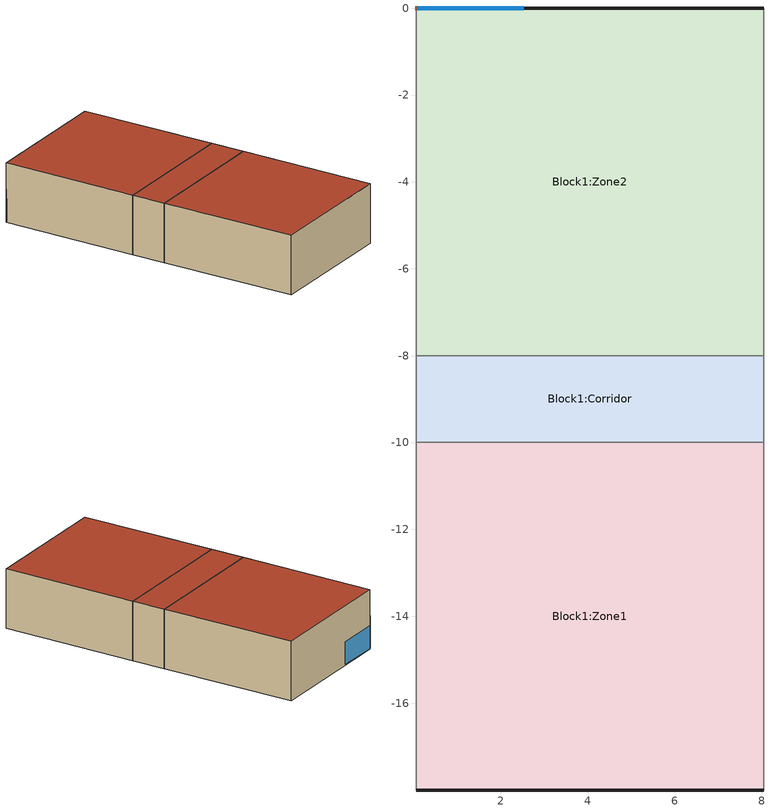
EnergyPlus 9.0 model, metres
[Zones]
Block1:Zone2
 floor adiabatic (Project internal floor): 8.05,-8 0.05,-8 0.05,0 8.05,0 z0
 wall outside (My wall): 8.05,0 0.05,0 z0:3.5
 wall adiabatic (Project partition): 8.05,-8 8.05,0 / 0.05,0 0.05,-8 z0:3.5
 wall to Block1:Corridor (Project partition): 0.05,-8 8.05,-8 z0:3.5
 window (1001): 2.52,0 0.07,0 z0.04:1.38
 door inside (Project internal door): 0.03,0 1.07,0 z0.05:1.95
 roof outside (My roof): 0.05,-8 8.05,-8 8.05,0 0.05,0 z3.5
Block1:Corridor
 floor adiabatic (Project internal floor): 8.05,-9.99 0.05,-9.99 0.05,-8 8.05,-8 z0
 wall adiabatic (Project partition): 8.05,-9.99 8.05,-8 / 0.05,-8 0.05,-9.99 z0:3.5
 wall to Block1:Zone1 (Project partition): 0.05,-9.99 8.05,-9.99 z0:3.5
 roof outside (My roof): 0.05,-9.99 8.05,-9.99 8.05,-8 0.05,-8 z3.5
Block1:Zone1
 floor adiabatic (Project internal floor): 8.05,-18 0.05,-18 0.05,-9.99 8.05,-9.99 z0
 wall outside (My wall): 0.05,-18 8.05,-18 z0:3.5
 wall adiabatic (Project partition): 8.05,-18 8.05,-9.99 / 0.05,-9.99 0.05,-18 z0:3.5
 window (1001): 0.07,0 2.52,0 z0.04:1.38
 roof outside (My roof): 0.05,-18 8.05,-18 8.05,-9.99 0.05,-9.99 z3.5
[Building]
Building: North Axis=90; Terrain=Suburbs; Loads Convergence Tolerance Value=0.04; Temperature Convergence Tolerance Value=0.4; Solar Distribution=FullExterior; Maximum Number of Warmup Days=25; Minimum Number of Warmup Days=6
[Site:Location]
Office_oslo_new (O1-O1:31-12)  (01-01:31-12): Latitude=60.2; Longitude=11.08; Time Zone=1; Elevation=204
[SizingPeriod:DesignDay] Day of Month=15; Humidity Condition Type=WetBulb; Barometric Pressure=98898.2; Wind Direction=0; Rain Indicator=No; Snow Indicator=No
Name | Month | Day Type | Maximum DryBulb Temperature | Daily DryBulb Temperature Range | Wetbulb or DewPoint at Maximum DryBulb | Wind Speed | Daylight Saving Time Indicator | Solar Model Indicator | Sky Clearness
Summer Design Day in Office_oslo_new (O1-O1:31-12) Jul | 7 | SummerDesignDay | 28.8 | 12.9 | 17.4 | 0 | Yes | ASHRAEClearSky | 0.98
Summer Design Day in Office_oslo_new (O1-O1:31-12) Aug | 8 | SummerDesignDay | 27 | 12.1 | 16.6 | 0 | Yes | ASHRAEClearSky | 0.98
Summer Design Day in Office_oslo_new (O1-O1:31-12) Sep | 9 | SummerDesignDay | 21.3 | 10.3 | 14.8 | 0 | Yes | ASHRAEClearSky | 0.98
Winter Design Day in Office_oslo_new (O1-O1:31-12) | 1 | WinterDesignDay | -20.1 | 0 | -20.1 | 11.1 | No |  | 0
[Site:GroundTemperature:BuildingSurface]
18, 18, 18, 18, 18, 18, 18, 18, 18, 18, 18, 18
[Site:GroundTemperature:FCfactorMethod]
January Ground Temperature=-2.98; February Ground Temperature=-1.17; March Ground Temperature=2.35; April Ground Temperature=5.68; May Ground Temperature=11.99; June Ground Temperature=15.31; July Ground Temperature=16.23; August Ground Temperature=14.55; September Ground Temperature=10.66; October Ground Temperature=5.81; November Ground Temperature=1.03; December Ground Temperature=-2.12
[Site:GroundTemperature:Shallow]
14, 14, 14, 14, 14, 14, 14, 14, 14, 14, 14, 14
[Site:GroundTemperature:Deep]
14, 14, 14, 14, 14, 14, 14, 14, 14, 14, 14, 14
[Site:GroundReflectance]
0.2, 0.2, 0.2, 0.2, 0.2, 0.2, 0.2, 0.2, 0.2, 0.2, 0.2, 0.2
[Site:GroundReflectance:SnowModifier]
2, 2
[Material] Roughness=Rough; Thermal Absorptance=0.9
Name | Thickness | Conductivity | Density | Specific Heat | Solar Absorptance | Visible Absorptance
Cast Concrete (Dense)_.1 | 0.1 | 1.4 | 2100 | 840 | 0.6 | 0.6
Asphalt 1_.O1 | 0.01 | 0.7 | 2100 | 1000 | 0.85 | 0.9
MW Glass Wool (rolls)_.1845 | 0.1845 | 0.04 | 12 | 840 | 0.6 | 0.6
Plasterboard_.O13 | 0.013 | 0.25 | 2800 | 896 | 0.5 | 0.5
Gypsum Plasterboard_.O25 | 0.025 | 0.25 | 900 | 1000 | 0.5 | 0.5
Brickwork Outer_.1 | 0.1 | 0.84 | 1700 | 800 | 0.7 | 0.7
XPS Extruded Polystyrene  - CO2 Blowing_.O957 | 0.35 | 0.034 | 35 | 1400 | 0.6 | 0.6
Concrete Block (Medium)_.1 | 0.1 | 0.51 | 1400 | 1000 | 0.6 | 0.6
Gypsum Plastering_.O13 | 0.013 | 0.4 | 1000 | 1000 | 0.5 | 0.5
Painted Oak_.O35 | 0.035 | 0.19 | 700 | 2390 | 0.5 | 0.5
[Material:NoMass] Roughness=Rough; Thermal Absorptance=0.9; Solar Absorptance=0.7; Visible Absorptance=0.7
Name | Thermal Resistance
3_RVAL_3 | 0.18
5_RVAL_2 | 0.15
[WindowMaterial:Glazing] Optical Data Type=SpectralAverage; Thickness=0.003; Infrared Transmittance at Normal Incidence=0; Back Side Infrared Hemispherical Emissivity=0.84; Conductivity=0.9; Dirt Correction Factor for Solar and Visible Transmittance=1
Name | Solar Transmittance at Normal Incidence | Front Side Solar Reflectance at Normal Incidence | Back Side Solar Reflectance at Normal Incidence | Visible Transmittance at Normal Incidence | Front Side Visible Reflectance at Normal Incidence | Back Side Visible Reflectance at Normal Incidence | Front Side Infrared Hemispherical Emissivity
2 | 0.837 | 0.075 | 0.075 | 0.898 | 0.081 | 0.081 | 0.84
41 | 0.63 | 0.22 | 0.19 | 0.85 | 0.079 | 0.056 | 0.1
[WindowMaterial:Gas]
1004: Gas Type=Argon; Thickness=0.013
[Construction]
Project internal floor: Cast Concrete (Dense)_.1
My roof: Asphalt 1_.O1, MW Glass Wool (rolls)_.1845, 3_RVAL_3, Plasterboard_.O13
Project partition: Gypsum Plasterboard_.O25, 5_RVAL_2, Gypsum Plasterboard_.O25
My wall: Brickwork Outer_.1, XPS Extruded Polystyrene  - CO2 Blowing_.O957, Concrete Block (Medium)_.1, Gypsum Plastering_.O13
Project internal door: Painted Oak_.O35
1001: 2, 1004, 2, 1004, 41
[Zone] Type=1; Multiplier=1; Zone Inside Convection Algorithm=TARP; Part of Total Floor Area=Yes
Name | Volume | Floor Area
Block1:Zone2 | 203.3388 | 59.8055
Block1:Corridor | 49.2311 | 14.4797
Block1:Zone1 | 203.3949 | 59.822
[PEOPLE] Number of People Calculation Method=People/Area; Fraction Radiant=0.3; Sensible Heat Fraction=AutoCalculate; Carbon Dioxide Generation Rate=3.82e-08; Enable ASHRAE 55 Comfort Warnings=No; Mean Radiant Temperature Calculation Type=ZoneAveraged; Work Efficiency Schedule=Work efficiency; Clothing Insulation Calculation Method=ClothingInsulationSchedule; Air Velocity Schedule=AirVelocitySchedule
Name | Zone or ZoneList | Number of People Schedule | People per Zone Floor Area | Activity Level Schedule | Clothing Insulation Schedule
People Block1:Zone2 | Block1:Zone2 | Office_OpenOff_Occ | 0.111 | Activity Schedule 35 | Clothing Schedule 35
People Block1:Corridor | Block1:Corridor | Office_Circulation_Occ | 0.117333 | Activity Schedule 42 | Clothing Schedule 42
People Block1:Zone1 | Block1:Zone1 | Office_OpenOff_Occ | 0.111 | Activity Schedule 49 | Clothing Schedule 49
[Lights] Design Level Calculation Method=Watts/Area; Return Air Fraction=0; Fraction Radiant=0.42; Fraction Visible=0.18; Fraction Replaceable=1
Name | Zone or ZoneList | Schedule | Watts per Zone Floor Area
Block1:Zone2 | Block1:Zone2 | Office_OpenOff_Light | 20
Block1:Corridor | Block1:Corridor | Office_Circulation_Light | 5
Block1:Zone1 | Block1:Zone1 | Office_OpenOff_Light | 20
[OtherEquipment] Fuel Type=Electricity; Design Level Calculation Method=Watts/Area; Fraction Latent=0; Fraction Radiant=0.2; Fraction Lost=0; Carbon Dioxide Generation Rate=0
Name | Zone or ZoneList | Schedule | Power per Zone Floor Area | EndUse Subcategory
Block1:Zone2 Equipment gain 1 | Block1:Zone2 | Office_OpenOff_Equip | 11.77 | ELECTRIC EQUIPMENT#Block1:Zone2#05
Block1:Corridor Equipment gain 1 | Block1:Corridor | Office_Circulation_Equip | 1.85 | ELECTRIC EQUIPMENT#Block1:Corridor#05
Block1:Zone1 Equipment gain 1 | Block1:Zone1 | Office_OpenOff_Equip | 11.77 | ELECTRIC EQUIPMENT#Block1:Zone1#05
[Daylighting:Controls] Daylighting Method=SplitFlux; Availability Schedule=On; Lighting Control Type=Continuous; Minimum Input Power Fraction for Continuous or ContinuousOff Dimming Control=0.1; Minimum Light Output Fraction for Continuous or ContinuousOff Dimming Control=0.1; Number of Stepped Control Steps=1; Probability Lighting will be Reset When Needed in Manual Stepped Control=1; Glare Calculation Azimuth Angle of View Direction Clockwise from Zone yAxis=0; Maximum Allowable Discomfort Glare Index=22; DElight Gridding Resolution=1; Fraction of Zone Controlled by Reference Point 1=1
Name | Zone | Glare Calculation Daylighting Reference Point | Daylighting Reference Point 1 | Illuminance Setpoint at Reference Point 1
Block1:Zone2 | Block1:Zone2 | Block1:Zone2 Ref Point 1 | Block1:Zone2 Ref Point 1 | 400
Block1:Corridor | Block1:Corridor | Block1:Corridor Ref Point 1 | Block1:Corridor Ref Point 1 | 100
Block1:Zone1 | Block1:Zone1 | Block1:Zone1 Ref Point 1 | Block1:Zone1 Ref Point 1 | 400
[ZoneInfiltration:DesignFlowRate] Schedule=On 24/7; Design Flow Rate Calculation Method=Flow/zone; Constant Term Coefficient=1; Temperature Term Coefficient=0; Velocity Term Coefficient=0; Velocity Squared Term Coefficient=0
Name | Zone or ZoneList | Design Flow Rate
Block1:Zone2 Infiltration | Block1:Zone2 | 0.039538
Block1:Corridor Infiltration | Block1:Corridor | 0.009573
Block1:Zone1 Infiltration | Block1:Zone1 | 0.039549
[ZoneVentilation:DesignFlowRate] Schedule=My_nat_vent_schedule; Design Flow Rate Calculation Method=Flow/zone; Ventilation Type=NATURAL; Fan Pressure Rise=0; Fan Total Efficiency=1; Constant Term Coefficient=1; Temperature Term Coefficient=0; Velocity Term Coefficient=0; Velocity Squared Term Coefficient=0; Maximum Indoor Temperature=100; Delta Temperature=3; Minimum Outdoor Temperature=15; Maximum Outdoor Temperature=24; Maximum Wind Speed=40
Name | Zone or ZoneList | Design Flow Rate | Minimum Indoor Temperature
Block1:Zone2 Nat Vent | Block1:Zone2 | 0.338898 | 22.5
Block1:Corridor Nat Vent | Block1:Corridor | 0.082052 | 24
Block1:Zone1 Nat Vent | Block1:Zone1 | 0.338992 | 22.5
[DesignSpecification:ZoneAirDistribution] Zone Air Distribution Effectiveness in Cooling Mode=1; Zone Air Distribution Effectiveness in Heating Mode=1
Block1:Zone2; Block1:Corridor; Block1:Zone1
[Sizing:Zone] Zone Cooling Design Supply Air Temperature Input Method=SupplyAirTemperature; Zone Cooling Design Supply Air Temperature=12; Zone Cooling Design Supply Air Temperature Difference=0; Zone Heating Design Supply Air Temperature Input Method=SupplyAirTemperature; Zone Heating Design Supply Air Temperature=35; Zone Heating Design Supply Air Temperature Difference=0; Zone Cooling Design Supply Air Humidity Ratio=0.0077; Zone Heating Design Supply Air Humidity Ratio=0.0156; Zone Heating Sizing Factor=1.25; Zone Cooling Sizing Factor=1.15; Cooling Design Air Flow Method=DesignDay; Cooling Minimum Air Flow Fraction=0; Heating Design Air Flow Method=DesignDay
Name | Design Specification Zone Air Distribution Object
Block1:Zone2 | Block1:Zone2
Block1:Corridor | Block1:Corridor
Block1:Zone1 | Block1:Zone1
[ZoneControl:Thermostat] Control Type Schedule=Zone Control Type Sched
Name | Zone or ZoneList | Control 1
Block1:Zone2 Thermostat | Block1:Zone2 | Dual Setpoint - Zone Block1:Zone2
Block1:Corridor Thermostat | Block1:Corridor | Dual Setpoint - Zone Block1:Corridor
Block1:Zone1 Thermostat | Block1:Zone1 | Dual Setpoint - Zone Block1:Zone1
[ThermostatSetpoint:DualSetpoint]
Name | Heating Setpoint Temperature Schedule | Cooling Setpoint Temperature Schedule
Dual Setpoint - Zone Block1:Zone2 | Block1:Zone2 Heating Setpoint Schedule | Block1:Zone2 Cooling SP Sch
Dual Setpoint - Zone Block1:Corridor | Block1:Corridor Heating Setpoint Schedule | Block1:Corridor Cooling SP Sch
Dual Setpoint - Zone Block1:Zone1 | Block1:Zone1 Heating Setpoint Schedule | Block1:Zone1 Cooling SP Sch
[ZoneHVAC:IdealLoadsAirSystem] Maximum Heating Supply Air Temperature=35; Minimum Cooling Supply Air Temperature=12; Maximum Heating Supply Air Humidity Ratio=0.0156; Minimum Cooling Supply Air Humidity Ratio=0.0077; Heating Limit=LimitCapacity; Maximum Heating Air Flow Rate=Autosize; Maximum Sensible Heating Capacity=Autosize; Cooling Limit=LimitFlowRateAndCapacity; Maximum Cooling Air Flow Rate=Autosize; Maximum Total Cooling Capacity=Autosize; Dehumidification Control Type=None; Humidification Control Type=None; Outdoor Air Economizer Type=NoEconomizer; Heat Recovery Type=None
Name | Heating Availability Schedule | Cooling Availability Schedule
Block1:Zone2 Ideal Loads Air | Block1:Zone2 Heating Availability Sch | Block1:Zone2 Cooling Availability Sch
Block1:Corridor Ideal Loads Air | Block1:Corridor Heating Availability Sch | Block1:Corridor Cooling Availability Sch
Block1:Zone1 Ideal Loads Air | Block1:Zone1 Heating Availability Sch | Block1:Zone1 Cooling Availability Sch
[Zone equipment]
Block1:Zone2: Block1:Zone2 Ideal Loads Air
Block1:Corridor: Block1:Corridor Ideal Loads Air
Block1:Zone1: Block1:Zone1 Ideal Loads Air
[Schedule:Day:Hourly]
Summer Control Type Day Sch; Winter Control Type Day Sch: 4, 4, 4, 4, 4, 4, 4, 4, 4, 4, 4, 4, 4, 4, 4, 4, 4, 4, 4, 4, 4, 4, 4, 4
[Schedule:Week:Daily]
Summer Control Type Week Sch: Summer Control Type Day Sch, Summer Control Type Day Sch, Summer Control Type Day Sch, Summer Control Type Day Sch, Summer Control Type Day Sch, Summer Control Type Day Sch, Summer Control Type Day Sch, Summer Control Type Day Sch, Summer Control Type Day Sch, Summer Control Type Day Sch, Summer Control Type Day Sch, Summer Control Type Day Sch
Winter Control Type Week Sch: Winter Control Type Day Sch, Winter Control Type Day Sch, Winter Control Type Day Sch, Winter Control Type Day Sch, Winter Control Type Day Sch, Winter Control Type Day Sch, Winter Control Type Day Sch, Winter Control Type Day Sch, Winter Control Type Day Sch, Winter Control Type Day Sch, Winter Control Type Day Sch, Winter Control Type Day Sch
[Schedule:Year]
Zone Control Type Sched: Winter Control Type Week Sch, 1, 1, 3, 31, Summer Control Type Week Sch, 4, 1, 9, 30, Winter Control Type Week Sch, 10, 1, 12, 31
[Schedule:Compact]
On; On 24/7: Through: 12/31, For: AllDays, Until: 24:00, 1
Work efficiency: Through: 12/31, For: AllDays, Until: 24:00, 0
AirVelocitySchedule: Through: 12/31, For: AllDays, Until: 24:00, .137
Office_Circulation_Occ; Office_OpenOff_Occ: Through: 31 Dec, For: Weekdays SummerDesignDay, Until: 07:00, 0, Until: 08:00, 0.25, Until: 09:00, 0.5, Until: 12:00, 1, Until: 14:00, 0.75, Until: 17:00, 1, Until: 18:00, 0.5, Until: 19:00, 0.25, Until: 24:00, 0, For: Weekends, Until: 24:00, 0, For: Holidays, Until: 24:00, 0, For: WinterDesignDay AllOtherDays, Until: 24:00, 0
Office_Circulation_Light; Office_OpenOff_Light: Through: 31 Dec, For: Weekdays SummerDesignDay, Until: 07:00, 0, Until: 19:00, 1, Until: 24:00, 0, For: Weekends, Until: 24:00, 0, For: Holidays, Until: 24:00, 0, For: WinterDesignDay AllOtherDays, Until: 24:00, 0
Office_Circulation_Equip; Office_OpenOff_Equip: Through: 31 Dec, For: Weekdays SummerDesignDay, Until: 07:00, 0.05394, Until: 20:00, 1, Until: 24:00, 0.05394, For: Weekends, Until: 24:00, 0.05394, For: Holidays, Until: 24:00, 0.05394, For: WinterDesignDay AllOtherDays, Until: 24:00, 0
My_nat_vent_schedule: Through: 15 Apr, For: Alldays, Until: 24:00, 0, Through: 15 Oct, For: SummerDesignDay Weekdays, Until: 7:00, 1, Until: 19:00, 0, Until: 24:00, 1, For: Weekends Holidays, Until: 7:00, 1, Until: 19:00, 0, Until: 24:00, 1, For: WinterDesignDay AllOtherDays, Until: 24:00, 0, Through: 31 Dec, For: Alldays, Until: 24:00, 0
Activity Schedule 35; Activity Schedule 49: Through: 12/31, For: AllDays, Until: 24:00, 110.7
Clothing Schedule 35; Clothing Schedule 42; Clothing Schedule 49: Through: 4/1, For: AllDays, Until: 24:00, 1, Through: 9/30, For: AllDays, Until: 24:00, .5, Through: 12/31, For: AllDays, Until: 24:00, 1
Activity Schedule 42: Through: 12/31, For: AllDays, Until: 24:00, 126
Block1:Zone2 Heating Setpoint Schedule; Block1:Corridor Heating Setpoint Schedule; Block1:Zone1 Heating Setpoint Schedule: Through: 15 May, For: WinterDesignDay Weekdays, Until: 5:00, 12, Until: 19:00, 21, Until: 24:00, 12, For: Weekends, Until: 24:00, 12, For: Holidays, Until: 24:00, 12, For: SummerDesignDay AllOtherDays, Until: 24:00, -50, Through: 15 Sep, For: Alldays, Until: 24:00, -50, Through: 31 Dec, For: WinterDesignDay Weekdays, Until: 24:00, 21, For: Weekends, Until: 24:00, 12, For: Holidays, Until: 24:00, 12, For: SummerDesignDay AllOtherDays, Until: 24:00, -50
Block1:Zone2 Heating Availability Sch; Block1:Corridor Heating Availability Sch; Block1:Zone1 Heating Availability Sch: Through: 15 May, For: WinterDesignDay Weekdays, Until: 5:00, 1, Until: 19:00, 1, Until: 24:00, 1, For: Weekends, Until: 24:00, 1, For: Holidays, Until: 24:00, 1, For: SummerDesignDay AllOtherDays, Until: 24:00, 0, Through: 15 Sep, For: Alldays, Until: 24:00, 0, Through: 31 Dec, For: WinterDesignDay Weekdays, Until: 24:00, 1, For: Weekends, Until: 24:00, 1, For: Holidays, Until: 24:00, 1, For: SummerDesignDay AllOtherDays, Until: 24:00, 0
Block1:Zone2 Cooling SP Sch; Block1:Corridor Cooling SP Sch; Block1:Zone1 Cooling SP Sch: Through: 15 Apr, For: Alldays, Until: 24:00, 100, Through: 15 Oct, For: SummerDesignDay Weekdays, Until: 7:00, 100, Until: 19:00, 24, Until: 24:00, 100, For: Weekends, Until: 24:00, 100, For: Holidays, Until: 24:00, 100, For: WinterDesignDay AllOtherDays, Until: 24:00, 100, Through: 31 Dec, For: Alldays, Until: 24:00, 100
Block1:Zone2 Cooling Availability Sch; Block1:Corridor Cooling Availability Sch; Block1:Zone1 Cooling Availability Sch: Through: 15 Apr, For: Alldays, Until: 24:00, 0, Through: 15 Oct, For: SummerDesignDay Weekdays, Until: 7:00, 0, Until: 19:00, 1, Until: 24:00, 0, For: Weekends, Until: 24:00, 0, For: Holidays, Until: 24:00, 0, For: WinterDesignDay AllOtherDays, Until: 24:00, 0, Through: 31 Dec, For: Alldays, Until: 24:00, 0
